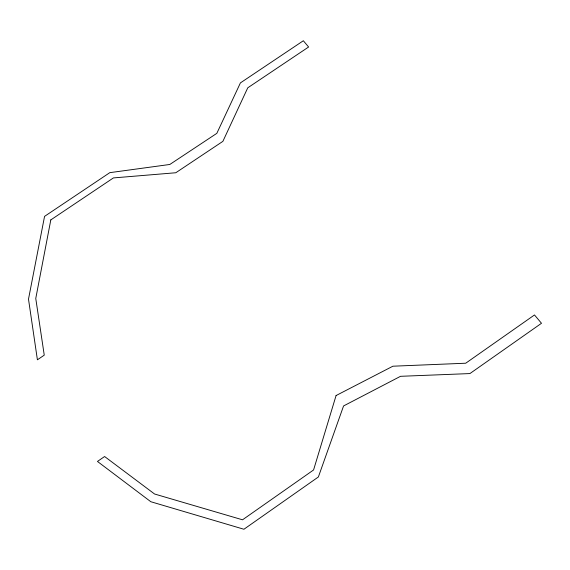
<?xml version="1.0" encoding="UTF-8"?>
<svg xmlns="http://www.w3.org/2000/svg" width="570" height="570" viewBox="0 0 570 570"><rect width="100%" height="100%" fill="white"/><g stroke="black" fill="none" stroke-linecap="round" stroke-linejoin="round"><path stroke-width="0.85" d="M50.808 219.906L35.76 298.466L44.253 355.153L37.406 359.805L28.5 299.15L44.553 216.379L109.796 172.66L169.824 164.466L216.828 133.344L240.412 82.899L303.34 40.748L308.612 47.004L247.758 87.823L222.884 141.353L175.788 172.753L113.401 177.925L50.808 219.906M336.079 395.544L313.571 469.965L242.528 519.804L154.57 494.005L104.602 456.52L97.456 461.444L150.829 501.728L243.932 529.252L318.373 476.969L343.567 405.947L400.539 376.307L469.915 373.571L541.5 323.276L534.489 314.961L465.719 363.218L392.901 366.204L336.079 395.544"/></g></svg>
